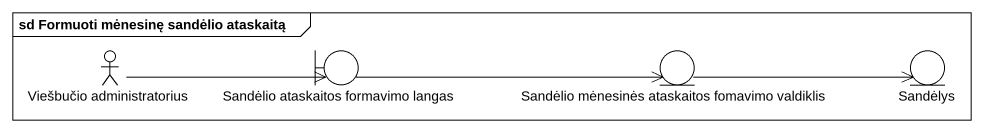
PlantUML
@startuml
mainframe sd Formuoti mėnesinę sandėlio ataskaitą
actor "Viešbučio administratorius" as Viešbučio_administratorius
boundary "Sandėlio ataskaitos formavimo langas" as Sandėlio_ataskaitos
entity "Sandėlio mėnesinės ataskaitos fomavimo valdiklis" as Sandėlio_mėnesinės
entity Sandėlys
Viešbučio_administratorius -right-> Sandėlio_ataskaitos
Sandėlio_ataskaitos -right-> Sandėlio_mėnesinės
Sandėlio_mėnesinės -right-> Sandėlys
@enduml
